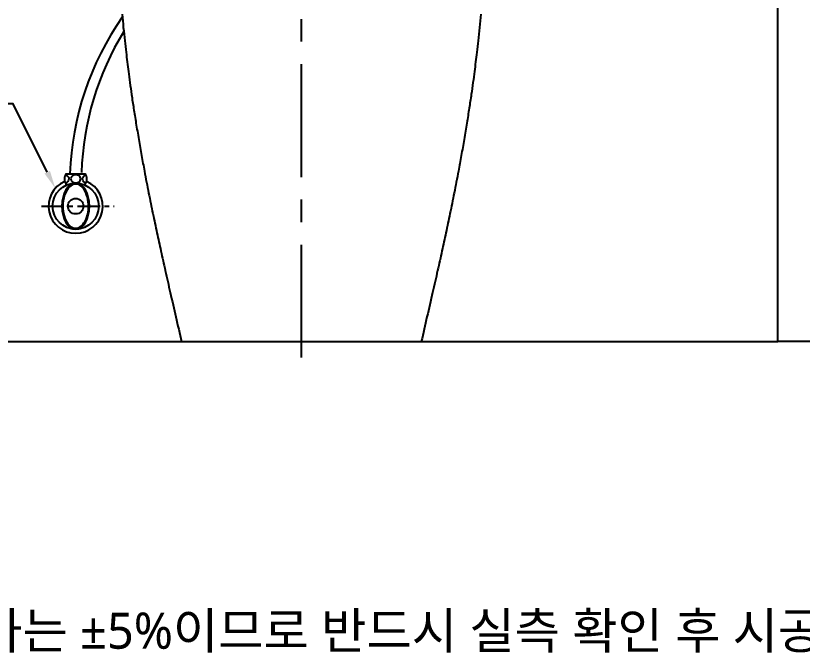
# Model space of a CAD drawing. Extents: x 2897 to 9100, y -47 to 2481.
# Drawn here: x 4187 to 5058, y -47 to 662 of the extents above; entities that cross this region are included whole.
import ezdxf

# ---------------------------------------------------------------- set-up
doc = ezdxf.new("R2010")
doc.units = 0
doc.header["$LTSCALE"] = 20
doc.header["$MEASUREMENT"] = 0
doc.linetypes.add('CENTER', pattern=[2, 1.25, -0.25, 0.25, -0.25])
doc.layers.get('0').update_dxf_attribs({"linetype": 'CONTINUOUS'})
for name, color, linetype in [('1', 7, 'CONTINUOUS'), ('3', 3, 'CONTINUOUS'), ('4', 4, 'CONTINUOUS'), ('6', 6, 'CONTINUOUS')]:
    doc.layers.add(name, color=color, linetype=linetype)
doc.styles.add('GHS', font='romans', dxfattribs={"bigfont": 'ghs'})

msp = doc.modelspace()

# ---------------------------------------------------------------- linework, layer by layer
at = {"color": 1, "linetype": 'CENTER', "ltscale": 5}
msp.add_line((4503.7, 283.05), (4503.7, 871.69), dxfattribs=at)
msp.add_line((4370.93, 300.77), (4636.48, 300.77))
at = {"layer": '1', "color": 0, "linetype": 'Continuous'}
for points in [[(4305.07, 663.28), (4305.52, 658.44), (4306.48, 648.64), (4307.97, 634.61), (4309.43, 621.74), (4310.73, 610.75), (4312.09, 599.83), (4313.72, 587.63), (4315.64, 574.01), (4317.91, 558.89), (4320.55, 542.31), (4323.5, 524.75), (4326.62, 507.04), (4330.27, 487.2), (4334.42, 465.72), (4339.06, 442.88), (4343.6, 421.43), (4348.15, 400.63), (4353.08, 378.62), (4358.62, 354.26), (4364.66, 328.05), (4368.83, 309.91), (4370.93, 300.77)], [(4702.34, 663.28), (4701.89, 658.44), (4700.93, 648.64), (4699.44, 634.61), (4697.98, 621.74), (4696.68, 610.75), (4695.32, 599.83), (4693.69, 587.63), (4691.77, 574.01), (4689.49, 558.89), (4686.86, 542.31), (4683.91, 524.75), (4680.79, 507.04), (4677.14, 487.2), (4672.99, 465.72), (4668.35, 442.88), (4663.81, 421.43), (4659.26, 400.63), (4654.33, 378.62), (4648.78, 354.26), (4642.74, 328.05), (4638.58, 309.91), (4636.48, 300.77)]]:
    msp.add_open_spline(points, degree=3, knots=[0, 0, 0, 0, 0.043796, 0.089159, 0.128972, 0.163359, 0.195878, 0.230002, 0.266455, 0.305966, 0.348927, 0.395357, 0.441835, 0.486173, 0.549423, 0.609525, 0.666606, 0.721667, 0.782133, 0.849632, 0.924298, 1, 1, 1, 1], dxfattribs=at)
at = {"layer": '3', "color": 7}
msp.add_lwpolyline([(3103.7, 2225.81), (3103.7, 2481.18), (5738.85, 2481.18), (5738.85, 300.77), (5031.2, 300.77)], dxfattribs=at)
at = {"layer": '3', "extrusion": (0, 0, -1)}
msp.add_lwpolyline([(-4222.22, 488.46), (-4184.47, 564.16), (-4033.46, 564.16)], dxfattribs=at)
msp.add_solid([(-4219.23, 486.97), (-4231.14, 470.56), (-4225.2, 489.95)], dxfattribs=at)
at = {"layer": '4'}
for p, q in [((4243.2, 486.79), (4247.35, 486.79)), ((4247.35, 486.79), (4264.2, 486.79)), ((4243.2, 474.03), (4243.2, 474.79)), ((4243.2, 474.79), (4245.09, 474.79)), ((4244.45, 474.55), (4244.45, 474.79)), ((4262.32, 474.79), (4264.2, 474.79)), ((4262.95, 474.55), (4262.95, 474.79)), ((4264.2, 474.03), (4264.2, 474.79))]:
    msp.add_line(p, q, dxfattribs=at)
at = {"layer": '4', "color": 1, "linetype": 'CENTER'}
msp.add_line((4215.73, 450.79), (4296.31, 450.79), dxfattribs=at)
at = {"layer": '4'}
for radius in [25.5, 8.62]:
    msp.add_circle((4253.7, 450.79), radius, dxfattribs=at)
for centre, radius, start, end in [((4569.06, 475.52), 321.9, 145.00238, 177.99342), ((4581.76, 476.76), 321.9, 148.62033, 177.99342), ((4251.2, 480.79), 10, 143.1301, 216.8699), ((4256.2, 480.79), 10, 323.1301, 36.8699), ((4253.7, 450.79), 30, 113.91725, 66.08275)]:
    msp.add_arc(centre, radius, start, end, dxfattribs=at)
at = {"layer": '4', "extrusion": (0, 0, -1)}
for centre, start_param, end_param in [((4241.02, 481.02), 1.824119, 4.49897), ((4266.48, 481.02), 4.942097, 7.58465)]:
    msp.add_ellipse(centre, major_axis=(-5.23, 0), ratio=0.866391, start_param=start_param, end_param=end_param, dxfattribs=at)
for centre, major_axis, ratio in [((4253.7, 481.02), (-5.23, 0), 0.866391), ((4253.7, 450.79), (0, 25.5), 0.596529)]:
    msp.add_ellipse(centre, major_axis=major_axis, ratio=ratio, dxfattribs=at)
at = {"layer": '4'}
msp.add_open_spline([(4253.7, 475.29), (4255.79, 475.29), (4257.88, 474.48), (4261.78, 471.23), (4263.55, 468.79), (4266.28, 462.77), (4267.23, 459.19), (4268.08, 451.67), (4267.98, 447.74), (4266.75, 440.38), (4265.62, 436.96), (4262.61, 431.37), (4260.73, 429.22), (4256.72, 426.57), (4254.62, 426.07), (4250.46, 426.67), (4248.38, 427.8), (4244.63, 431.63), (4242.98, 434.33), (4240.57, 440.75), (4239.8, 444.46), (4239.34, 452.08), (4239.64, 455.98), (4241.24, 463.12), (4242.54, 466.36), (4245.82, 471.46), (4247.78, 473.32), (4251.1, 474.97), (4252.4, 475.29), (4253.7, 475.29)], degree=3, knots=[0, 0, 0, 0, 0.46111, 0.46111, 0.922219, 0.922219, 1.383329, 1.383329, 1.844439, 1.844439, 2.305549, 2.305549, 2.766658, 2.766658, 3.227768, 3.227768, 3.688878, 3.688878, 4.149988, 4.149988, 4.611097, 4.611097, 5.072207, 5.072207, 5.533317, 5.533317, 5.994427, 5.994427, 6.283185, 6.283185, 6.283185, 6.283185], dxfattribs=at)
at = {"layer": '6'}
msp.add_lwpolyline([(4268.83, 2225.81), (3103.7, 2225.81), (3103.7, 300.77), (5031.2, 300.77), (5031.2, 1325.77)], dxfattribs=at)

# ---------------------------------------------------------------- texts
at = {"layer": '3', "color": 1, "insert": (3090.84, 0.65), "char_height": 40, "attachment_point": 1, "style": 'GHS'}
msp.add_mtext_dynamic_manual_height_columns('{\\fNanumGothic|b0|i0|c129|p50;※주의: 비데 개폐높이 포함, 설치부위 도기허용차는 ±5%이므로 반드시 실측 확인 후 시공하십시오.}', width=2648.2618, gutter_width=13.51, heights=[0], dxfattribs=at)

doc.saveas('drawing.dxf')
